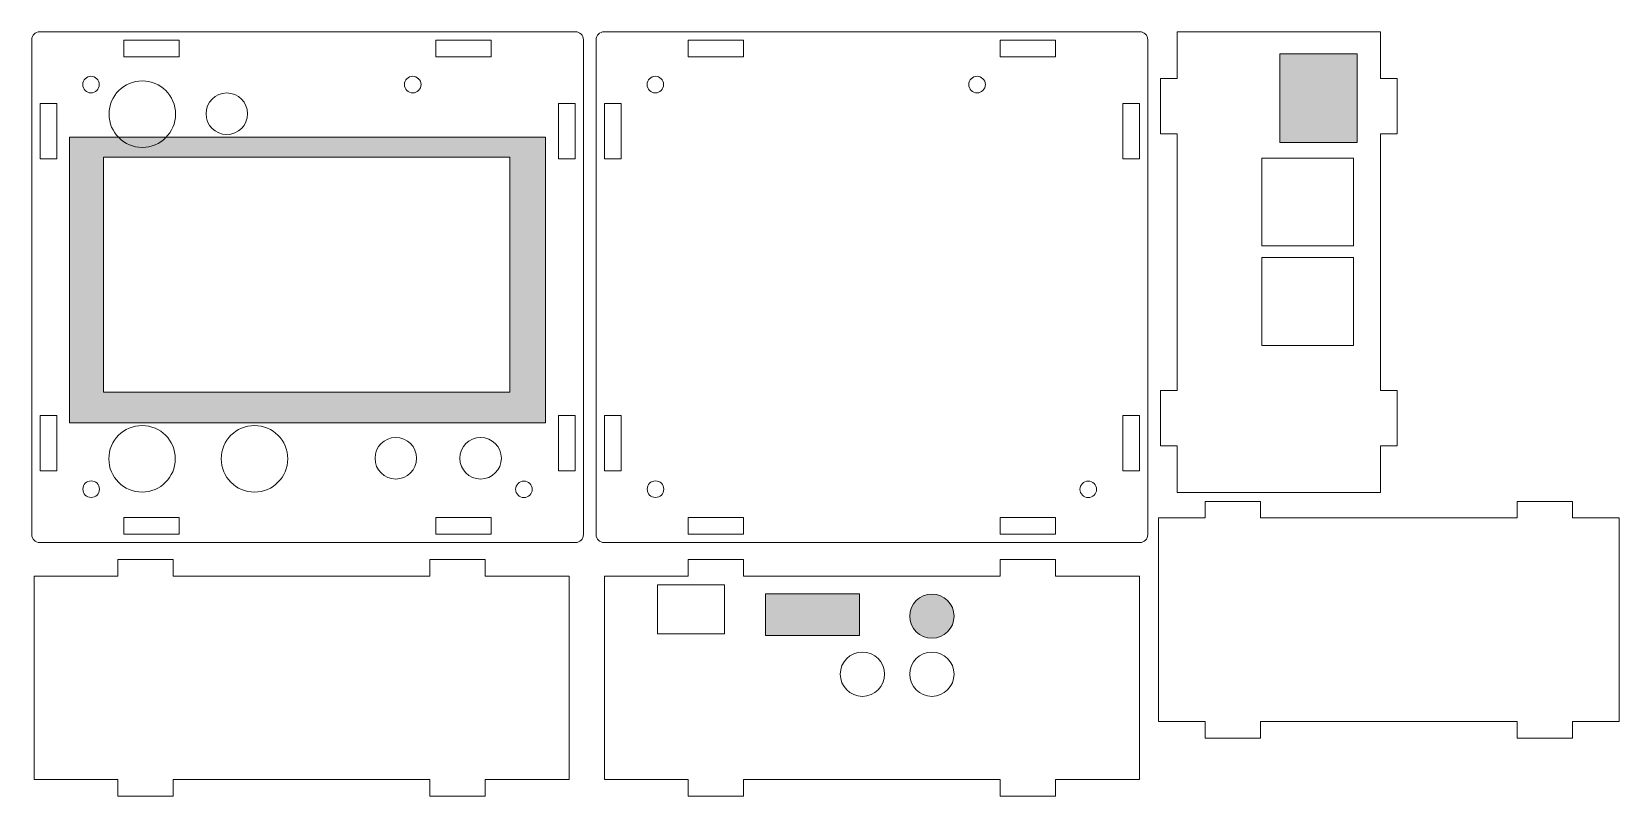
# Model space of a CAD drawing. Header units: millimetres. Extents: x 438 to 724, y 210 to 348.
import ezdxf

# ---------------------------------------------------------------- set-up
doc = ezdxf.new("R2010")
doc.units = ezdxf.units.MM
doc.header["$MEASUREMENT"] = 0
doc.layers.add('Layer 2', color=7, linetype='Continuous')

# ---------------------------------------------------------------- blocks, each defined once
blk = doc.blocks.new('block 2')
at = {"layer": 'Layer 2', "true_color": 0xffffff}
h = blk.add_hatch(color=7, dxfattribs=at)
h.dxf.hatch_style = 2
h.paths.add_polyline_path([(570.31, 246.12), (587.31, 246.12), (587.31, 238.62), (570.31, 238.62)])
h = blk.add_hatch(color=7, dxfattribs=at)
h.dxf.hatch_style = 2
edge = h.paths.add_edge_path()
edge.add_spline(control_points=[(604.36, 242.09), (604.36, 244.3), (602.57, 246.09), (600.36, 246.09), (598.15, 246.09), (596.36, 244.3), (596.36, 242.09), (596.36, 239.88), (598.15, 238.09), (600.36, 238.09), (602.57, 238.09), (604.36, 239.88), (604.36, 242.09)], knot_values=[0, 0, 0, 0, 1, 1, 1, 2, 2, 2, 3, 3, 3, 4, 4, 4, 4], degree=3, periodic=1)
at = {"layer": 'Layer 2', "color": 1, "lineweight": 5, "true_color": 0xff0000}
for points in [[(622.68, 249.31), (622.68, 252.31), (612.68, 252.31), (612.68, 249.31), (566.38, 249.31), (566.38, 252.31), (556.38, 252.31), (556.38, 249.31), (541.26, 249.31), (541.26, 212.59), (556.38, 212.59), (556.38, 209.59), (566.38, 209.59), (566.38, 212.59), (612.68, 212.59), (612.68, 209.59), (622.68, 209.59), (622.68, 212.59), (637.81, 212.59), (637.81, 249.31), (622.68, 249.31)], [(550.86, 247.72), (562.93, 247.72), (562.93, 238.88), (550.86, 238.88), (550.86, 247.72)]]:
    blk.add_lwpolyline(points, dxfattribs=at)
at = {"layer": 'Layer 2', "lineweight": 0}
blk.add_lwpolyline([(570.31, 246.12), (587.31, 246.12), (587.31, 238.62), (570.31, 238.62), (570.31, 246.12)], dxfattribs=at)
blk.add_open_spline([(604.36, 242.09), (604.36, 244.3), (602.57, 246.09), (600.36, 246.09), (598.15, 246.09), (596.36, 244.3), (596.36, 242.09), (596.36, 239.88), (598.15, 238.09), (600.36, 238.09), (602.57, 238.09), (604.36, 239.88), (604.36, 242.09)], degree=3, knots=[0, 0, 0, 0, 1, 1, 1, 2, 2, 2, 3, 3, 3, 4, 4, 4, 4], dxfattribs=at)
at = {"layer": 'Layer 2', "color": 1, "lineweight": 5, "true_color": 0xff0000}
for points in [[(591.81, 231.62), (591.81, 233.83), (590.02, 235.62), (587.81, 235.62), (585.6, 235.62), (583.81, 233.83), (583.81, 231.62), (583.81, 229.41), (585.6, 227.62), (587.81, 227.62), (590.02, 227.62), (591.81, 229.41), (591.81, 231.62)], [(604.36, 231.62), (604.36, 233.83), (602.57, 235.62), (600.36, 235.62), (598.15, 235.62), (596.36, 233.83), (596.36, 231.62), (596.36, 229.41), (598.15, 227.62), (600.36, 227.62), (602.57, 227.62), (604.36, 229.41), (604.36, 231.62)]]:
    blk.add_open_spline(points, degree=3, knots=[0, 0, 0, 0, 1, 1, 1, 2, 2, 2, 3, 3, 3, 4, 4, 4, 4], dxfattribs=at)
blk = doc.blocks.new('block 4')
at = {"layer": 'Layer 2', "true_color": 0xffffff}
h = blk.add_hatch(color=7, dxfattribs=at)
h.dxf.hatch_style = 2
h.paths.add_polyline_path([(444.7, 328.51), (444.7, 277.01), (530.63, 277.01), (530.63, 328.51)])
h.paths.add_polyline_path([(450.85, 282.52), (450.85, 324.94), (524.18, 324.94), (524.18, 282.52)])
at = {"layer": 'Layer 2', "lineweight": 0}
for points in [[(444.7, 328.51), (444.7, 277.01), (530.63, 277.01), (530.63, 328.51), (444.7, 328.51)], [(450.85, 282.52), (450.85, 324.94), (524.18, 324.94), (524.18, 282.52), (450.85, 282.52)]]:
    blk.add_lwpolyline(points, dxfattribs=at)
blk = doc.blocks.new('block 3')
at = {"layer": 'Layer 2'}
blk.add_blockref('block 4', (0, 0), dxfattribs=at)
blk = doc.blocks.new('block 6')
at = {"layer": 'Layer 2', "color": 1, "lineweight": 5, "true_color": 0xff0000}
blk.add_open_spline([(526.72, 266.48), (527.55, 266.48), (528.22, 265.8), (528.22, 264.98), (528.22, 264.15), (527.55, 263.48), (526.72, 263.48), (525.89, 263.48), (525.22, 264.15), (525.22, 264.98), (525.22, 265.8), (525.89, 266.48), (526.72, 266.48), (526.72, 266.48), (526.72, 266.48), (526.72, 266.48)], degree=3, knots=[0, 0, 0, 0, 1, 1, 1, 2, 2, 2, 3, 3, 3, 4, 4, 4, 5, 5, 5, 5], dxfattribs=at)
blk = doc.blocks.new('block 7')
at = {"layer": 'Layer 2', "color": 1, "lineweight": 5, "true_color": 0xff0000}
blk.add_open_spline([(448.62, 266.51), (449.45, 266.51), (450.12, 265.84), (450.12, 265.01), (450.12, 264.18), (449.45, 263.51), (448.62, 263.51), (447.79, 263.51), (447.12, 264.18), (447.12, 265.01), (447.12, 265.84), (447.79, 266.51), (448.62, 266.51), (448.62, 266.51), (448.62, 266.51), (448.62, 266.51)], degree=3, knots=[0, 0, 0, 0, 1, 1, 1, 2, 2, 2, 3, 3, 3, 4, 4, 4, 5, 5, 5, 5], dxfattribs=at)
blk = doc.blocks.new('block 8')
at = {"layer": 'Layer 2', "color": 1, "lineweight": 5, "true_color": 0xff0000}
blk.add_open_spline([(506.65, 339.53), (507.47, 339.53), (508.15, 338.86), (508.15, 338.03), (508.15, 337.2), (507.47, 336.53), (506.65, 336.53), (505.82, 336.53), (505.15, 337.2), (505.15, 338.03), (505.15, 338.86), (505.82, 339.53), (506.65, 339.53), (506.65, 339.53), (506.65, 339.53), (506.65, 339.53)], degree=3, knots=[0, 0, 0, 0, 1, 1, 1, 2, 2, 2, 3, 3, 3, 4, 4, 4, 5, 5, 5, 5], dxfattribs=at)
blk = doc.blocks.new('block 9')
at = {"layer": 'Layer 2', "color": 1, "lineweight": 5, "true_color": 0xff0000}
blk.add_open_spline([(448.59, 339.53), (449.42, 339.53), (450.09, 338.86), (450.09, 338.03), (450.09, 337.2), (449.42, 336.53), (448.59, 336.53), (447.77, 336.53), (447.09, 337.2), (447.09, 338.03), (447.09, 338.86), (447.77, 339.53), (448.59, 339.53), (448.59, 339.53), (448.59, 339.53), (448.59, 339.53)], degree=3, knots=[0, 0, 0, 0, 1, 1, 1, 2, 2, 2, 3, 3, 3, 4, 4, 4, 5, 5, 5, 5], dxfattribs=at)
blk = doc.blocks.new('block 11')
at = {"layer": 'Layer 2', "color": 1, "lineweight": 5, "true_color": 0xff0000}
blk.add_open_spline([(628.57, 266.48), (629.4, 266.48), (630.07, 265.8), (630.07, 264.98), (630.07, 264.15), (629.4, 263.48), (628.57, 263.48), (627.74, 263.48), (627.07, 264.15), (627.07, 264.98), (627.07, 265.8), (627.74, 266.48), (628.57, 266.48), (628.57, 266.48), (628.57, 266.48), (628.57, 266.48)], degree=3, knots=[0, 0, 0, 0, 1, 1, 1, 2, 2, 2, 3, 3, 3, 4, 4, 4, 5, 5, 5, 5], dxfattribs=at)
blk = doc.blocks.new('block 12')
at = {"layer": 'Layer 2', "color": 1, "lineweight": 5, "true_color": 0xff0000}
blk.add_open_spline([(550.47, 266.51), (551.3, 266.51), (551.97, 265.84), (551.97, 265.01), (551.97, 264.18), (551.3, 263.51), (550.47, 263.51), (549.64, 263.51), (548.97, 264.18), (548.97, 265.01), (548.97, 265.84), (549.64, 266.51), (550.47, 266.51), (550.47, 266.51), (550.47, 266.51), (550.47, 266.51)], degree=3, knots=[0, 0, 0, 0, 1, 1, 1, 2, 2, 2, 3, 3, 3, 4, 4, 4, 5, 5, 5, 5], dxfattribs=at)
blk = doc.blocks.new('block 13')
at = {"layer": 'Layer 2', "color": 1, "lineweight": 5, "true_color": 0xff0000}
blk.add_open_spline([(608.5, 339.53), (609.32, 339.53), (610, 338.86), (610, 338.03), (610, 337.2), (609.32, 336.53), (608.5, 336.53), (607.67, 336.53), (607, 337.2), (607, 338.03), (607, 338.86), (607.67, 339.53), (608.5, 339.53), (608.5, 339.53), (608.5, 339.53), (608.5, 339.53)], degree=3, knots=[0, 0, 0, 0, 1, 1, 1, 2, 2, 2, 3, 3, 3, 4, 4, 4, 5, 5, 5, 5], dxfattribs=at)
blk = doc.blocks.new('block 14')
at = {"layer": 'Layer 2', "color": 1, "lineweight": 5, "true_color": 0xff0000}
blk.add_open_spline([(550.44, 339.53), (551.27, 339.53), (551.94, 338.86), (551.94, 338.03), (551.94, 337.2), (551.27, 336.53), (550.44, 336.53), (549.62, 336.53), (548.94, 337.2), (548.94, 338.03), (548.94, 338.86), (549.62, 339.53), (550.44, 339.53), (550.44, 339.53), (550.44, 339.53), (550.44, 339.53)], degree=3, knots=[0, 0, 0, 0, 1, 1, 1, 2, 2, 2, 3, 3, 3, 4, 4, 4, 5, 5, 5, 5], dxfattribs=at)
blk = doc.blocks.new('block 10')
at = {"layer": 'Layer 2', "color": 1, "lineweight": 5, "true_color": 0xff0000}
for points in [[(566.37, 343.06), (566.37, 346.06), (556.37, 346.06), (556.37, 343.06), (566.37, 343.06)], [(622.67, 343.06), (622.67, 346.06), (612.67, 346.06), (612.67, 343.06), (622.67, 343.06)], [(544.25, 334.62), (541.25, 334.62), (541.25, 324.63), (544.25, 324.63), (544.25, 334.62)], [(634.8, 334.62), (637.8, 334.62), (637.8, 324.63), (634.8, 324.63), (634.8, 334.62)], [(544.25, 278.33), (541.25, 278.33), (541.25, 268.33), (544.25, 268.33), (544.25, 278.33)], [(634.8, 278.33), (637.8, 278.33), (637.8, 268.33), (634.8, 268.33), (634.8, 278.33)], [(566.37, 259.89), (566.37, 256.89), (556.37, 256.89), (556.37, 259.89), (566.37, 259.89)], [(622.67, 259.89), (622.67, 256.89), (612.67, 256.89), (612.67, 259.89), (622.67, 259.89)]]:
    blk.add_lwpolyline(points, dxfattribs=at)
blk.add_open_spline([(539.75, 256.8), (539.75, 256.01), (540.4, 255.37), (541.2, 255.37), (541.2, 255.37), (637.87, 255.37), (637.87, 255.37), (638.66, 255.37), (639.31, 256.01), (639.31, 256.8), (639.31, 256.8), (639.31, 346.13), (639.31, 346.13), (639.31, 346.92), (638.66, 347.56), (637.87, 347.56), (637.87, 347.56), (541.2, 347.56), (541.2, 347.56), (540.4, 347.56), (539.75, 346.92), (539.75, 346.13), (539.75, 346.13), (539.75, 256.8), (539.75, 256.8)], degree=3, knots=[0, 0, 0, 0, 1, 1, 1, 2, 2, 2, 3, 3, 3, 4, 4, 4, 5, 5, 5, 6, 6, 6, 7, 7, 7, 8, 8, 8, 8], dxfattribs=at)
at = {"layer": 'Layer 2'}
for name in ['block 14', 'block 13', 'block 12', 'block 11']:
    blk.add_blockref(name, (0, 0), dxfattribs=at)
blk = doc.blocks.new('block 15')
at = {"layer": 'Layer 2', "color": 1, "lineweight": 5, "true_color": 0xff0000}
blk.add_lwpolyline([(705.97, 220.09), (715.97, 220.09), (715.97, 223.09), (724.41, 223.09), (724.41, 259.81), (715.97, 259.81), (715.97, 262.81), (705.97, 262.81), (705.97, 259.81), (659.67, 259.81), (659.67, 262.81), (649.67, 262.81), (649.67, 259.81), (641.23, 259.81), (641.23, 223.09), (649.67, 223.09), (649.67, 220.09), (659.67, 220.09), (659.67, 223.09), (705.97, 223.09), (705.97, 220.09)], dxfattribs=at)
blk = doc.blocks.new('block 16')
at = {"layer": 'Layer 2', "true_color": 0xffffff}
h = blk.add_hatch(color=7, dxfattribs=at)
h.dxf.hatch_style = 2
h.paths.add_polyline_path([(663.13, 343.57), (677.13, 343.57), (677.13, 327.57), (663.13, 327.57)])
at = {"layer": 'Layer 2', "color": 1, "lineweight": 5, "true_color": 0xff0000}
for points in [[(684.32, 329.12), (684.32, 339.12), (681.32, 339.12), (681.32, 347.56), (644.6, 347.56), (644.6, 339.12), (641.6, 339.12), (641.6, 329.12), (644.6, 329.12), (644.6, 282.83), (641.6, 282.83), (641.6, 272.83), (644.6, 272.83), (644.6, 264.39), (681.32, 264.39), (681.32, 272.83), (684.32, 272.83), (684.32, 282.83), (681.32, 282.83), (681.32, 329.12), (684.32, 329.12)], [(659.92, 324.77), (676.42, 324.77), (676.42, 308.91), (659.92, 308.91), (659.92, 324.77)], [(659.92, 306.81), (676.42, 306.81), (676.42, 290.95), (659.92, 290.95), (659.92, 306.81)]]:
    blk.add_lwpolyline(points, dxfattribs=at)
at = {"layer": 'Layer 2', "lineweight": 0}
blk.add_lwpolyline([(663.13, 343.57), (677.13, 343.57), (677.13, 327.57), (663.13, 327.57), (663.13, 343.57)], dxfattribs=at)

msp = doc.modelspace()

# ---------------------------------------------------------------- linework, layer by layer
at = {"layer": 'Layer 2', "color": 1, "lineweight": 5, "true_color": 0xff0000}
for points in [[(464.52, 343.06), (464.52, 346.06), (454.52, 346.06), (454.52, 343.06), (464.52, 343.06)], [(520.82, 343.06), (520.82, 346.06), (510.82, 346.06), (510.82, 343.06), (520.82, 343.06)], [(442.4, 334.62), (439.4, 334.62), (439.4, 324.63), (442.4, 324.63), (442.4, 334.62)], [(532.95, 334.62), (535.95, 334.62), (535.95, 324.63), (532.95, 324.63), (532.95, 334.62)], [(450.85, 324.94), (524.18, 324.94), (524.18, 282.52), (450.85, 282.52), (450.85, 324.94)], [(442.4, 278.33), (439.4, 278.33), (439.4, 268.33), (442.4, 268.33), (442.4, 278.33)], [(532.95, 278.33), (535.95, 278.33), (535.95, 268.33), (532.95, 268.33), (532.95, 278.33)], [(464.52, 259.89), (464.52, 256.89), (454.52, 256.89), (454.52, 259.89), (464.52, 259.89)], [(520.82, 259.89), (520.82, 256.89), (510.82, 256.89), (510.82, 259.89), (520.82, 259.89)], [(519.74, 249.31), (519.74, 252.31), (509.74, 252.31), (509.74, 249.31), (463.44, 249.31), (463.44, 252.31), (453.44, 252.31), (453.44, 249.31), (438.32, 249.31), (438.32, 212.59), (453.44, 212.59), (453.44, 209.59), (463.44, 209.59), (463.44, 212.59), (509.74, 212.59), (509.74, 209.59), (519.74, 209.59), (519.74, 212.59), (534.87, 212.59), (534.87, 249.31), (519.74, 249.31)]]:
    msp.add_lwpolyline(points, dxfattribs=at)
for points, knots in [([(437.9, 256.8), (437.9, 256.01), (438.55, 255.37), (439.34, 255.37), (439.34, 255.37), (536.02, 255.37), (536.02, 255.37), (536.81, 255.37), (537.46, 256.01), (537.46, 256.8), (537.46, 256.8), (537.46, 346.13), (537.46, 346.13), (537.46, 346.92), (536.81, 347.56), (536.02, 347.56), (536.02, 347.56), (439.34, 347.56), (439.34, 347.56), (438.55, 347.56), (437.9, 346.92), (437.9, 346.13), (437.9, 346.13), (437.9, 256.8), (437.9, 256.8)], [0, 0, 0, 0, 1, 1, 1, 2, 2, 2, 3, 3, 3, 4, 4, 4, 5, 5, 5, 6, 6, 6, 7, 7, 7, 8, 8, 8, 8]), ([(457.85, 338.69), (454.53, 338.69), (451.85, 336.01), (451.85, 332.69), (451.85, 329.38), (454.53, 326.69), (457.85, 326.69), (461.16, 326.69), (463.85, 329.38), (463.85, 332.69), (463.85, 336.01), (461.16, 338.69), (457.85, 338.69)], [0, 0, 0, 0, 1, 1, 1, 2, 2, 2, 3, 3, 3, 4, 4, 4, 4]), ([(473.1, 336.51), (471.03, 336.51), (469.35, 334.83), (469.35, 332.76), (469.35, 330.69), (471.03, 329.01), (473.1, 329.01), (475.17, 329.01), (476.85, 330.69), (476.85, 332.76), (476.85, 334.83), (475.17, 336.51), (473.1, 336.51)], [0, 0, 0, 0, 1, 1, 1, 2, 2, 2, 3, 3, 3, 4, 4, 4, 4]), ([(457.81, 276.49), (454.5, 276.49), (451.81, 273.8), (451.81, 270.49), (451.81, 267.18), (454.5, 264.49), (457.81, 264.49), (461.13, 264.49), (463.81, 267.18), (463.81, 270.49), (463.81, 273.8), (461.13, 276.49), (457.81, 276.49)], [0, 0, 0, 0, 1, 1, 1, 2, 2, 2, 3, 3, 3, 4, 4, 4, 4]), ([(478.1, 276.49), (474.78, 276.49), (472.1, 273.8), (472.1, 270.49), (472.1, 267.18), (474.78, 264.49), (478.1, 264.49), (481.41, 264.49), (484.1, 267.18), (484.1, 270.49), (484.1, 273.8), (481.41, 276.49), (478.1, 276.49)], [0, 0, 0, 0, 1, 1, 1, 2, 2, 2, 3, 3, 3, 4, 4, 4, 4]), ([(503.6, 274.34), (501.53, 274.34), (499.85, 272.66), (499.85, 270.59), (499.85, 268.51), (501.53, 266.84), (503.6, 266.84), (505.67, 266.84), (507.35, 268.51), (507.35, 270.59), (507.35, 272.66), (505.67, 274.34), (503.6, 274.34)], [0, 0, 0, 0, 1, 1, 1, 2, 2, 2, 3, 3, 3, 4, 4, 4, 4]), ([(518.9, 274.34), (516.83, 274.34), (515.15, 272.66), (515.15, 270.59), (515.15, 268.51), (516.83, 266.84), (518.9, 266.84), (520.98, 266.84), (522.65, 268.51), (522.65, 270.59), (522.65, 272.66), (520.98, 274.34), (518.9, 274.34)], [0, 0, 0, 0, 1, 1, 1, 2, 2, 2, 3, 3, 3, 4, 4, 4, 4])]:
    msp.add_open_spline(points, degree=3, knots=knots, dxfattribs=at)

# ---------------------------------------------------------------- block references
at = {"layer": 'Layer 2'}
for name in ['block 10', 'block 16', 'block 9', 'block 8', 'block 3', 'block 7', 'block 6', 'block 15', 'block 2']:
    msp.add_blockref(name, (0, 0), dxfattribs=at)

doc.saveas('drawing.dxf')
